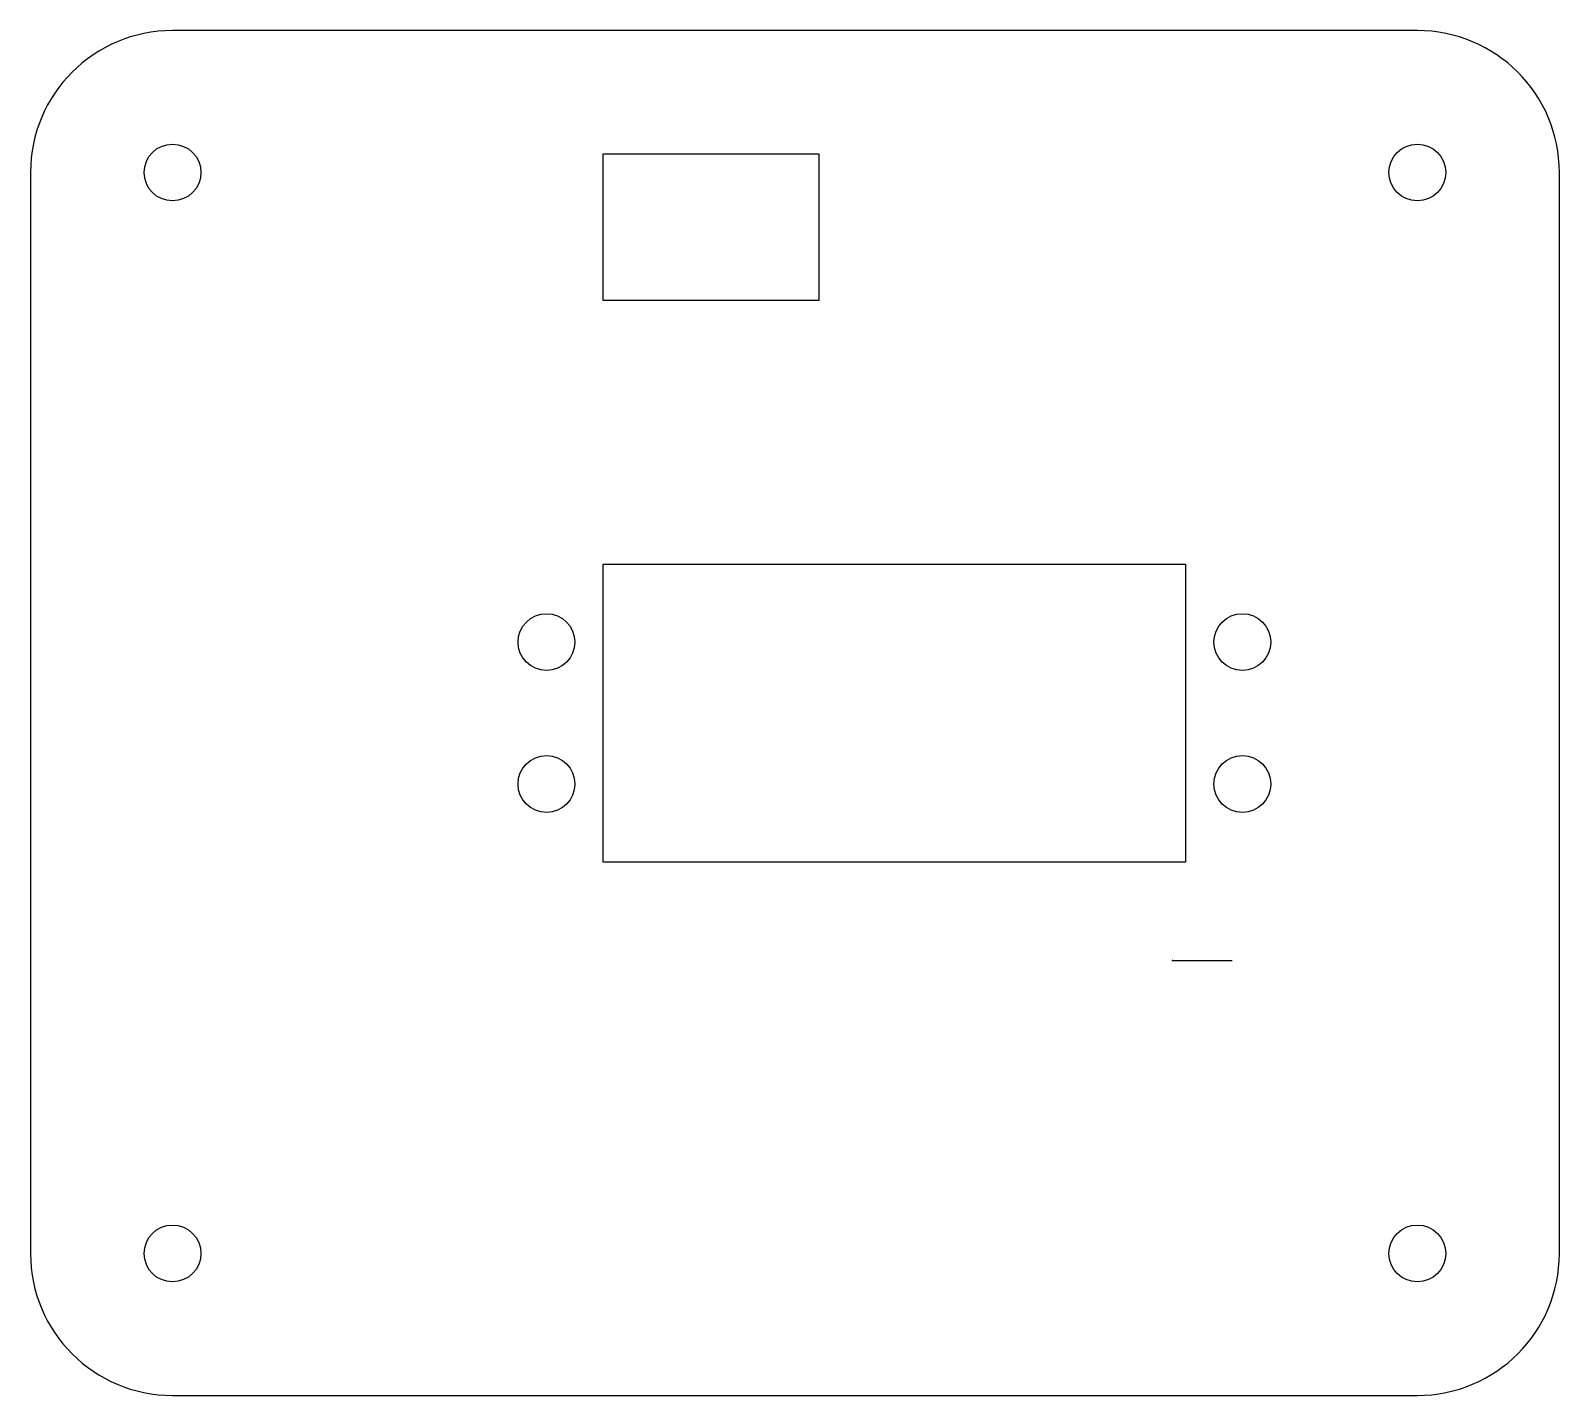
# Model space of a CAD drawing. Header units: millimetres. Extents: x -80 to 27, y -31 to 66.
import ezdxf

# ---------------------------------------------------------------- set-up
doc = ezdxf.new("R2010")
doc.units = ezdxf.units.MM
doc.header["$PDSIZE"] = -1

msp = doc.modelspace()

# ---------------------------------------------------------------- linework, layer by layer
at = {"color": 7, "linetype": 'Continuous', "lineweight": 25}
for p, q in [((17.25, 65.52), (-70.4, 65.52)), ((-40.07, 46.51), (-40.07, 56.83)), ((-40.07, 56.83), (-24.9, 56.83)), ((-24.9, 56.83), (-24.9, 46.51)), ((-80.4, 55.52), (-80.4, -20.63)), ((27.25, -20.63), (27.25, 55.52)), ((-24.9, 46.51), (-40.07, 46.51)), ((-40.07, 6.94), (-40.07, 27.94)), ((-40.07, 27.94), (0.93, 27.94)), ((0.93, 27.94), (0.93, 6.94)), ((0.93, 6.94), (-40.07, 6.94)), ((-70.4, -30.63), (17.25, -30.63))]:
    msp.add_line(p, q, dxfattribs=at)
at = {"color": 7, "linetype": 'Continuous'}
msp.add_line((0, 0), (4.22, 0), dxfattribs=at)
at = {"color": 7, "linetype": 'Continuous', "lineweight": 25}
for centre in [(-70.4, 55.52), (17.25, 55.52), (-44.07, 22.44), (4.93, 22.44), (-44.07, 12.44), (4.93, 12.44), (-70.4, -20.63), (17.25, -20.63)]:
    msp.add_circle(centre, 2, dxfattribs=at)
for centre, start, end in [((-70.4, 55.52), 90, 180), ((17.25, 55.52), 0, 90), ((-70.4, -20.63), 180, 270), ((17.25, -20.63), 270, 0)]:
    msp.add_arc(centre, 10, start, end, dxfattribs=at)
at = {"color": 7, "linetype": 'Continuous'}
msp.add_point((0, 0), dxfattribs=at)

doc.saveas('drawing.dxf')
